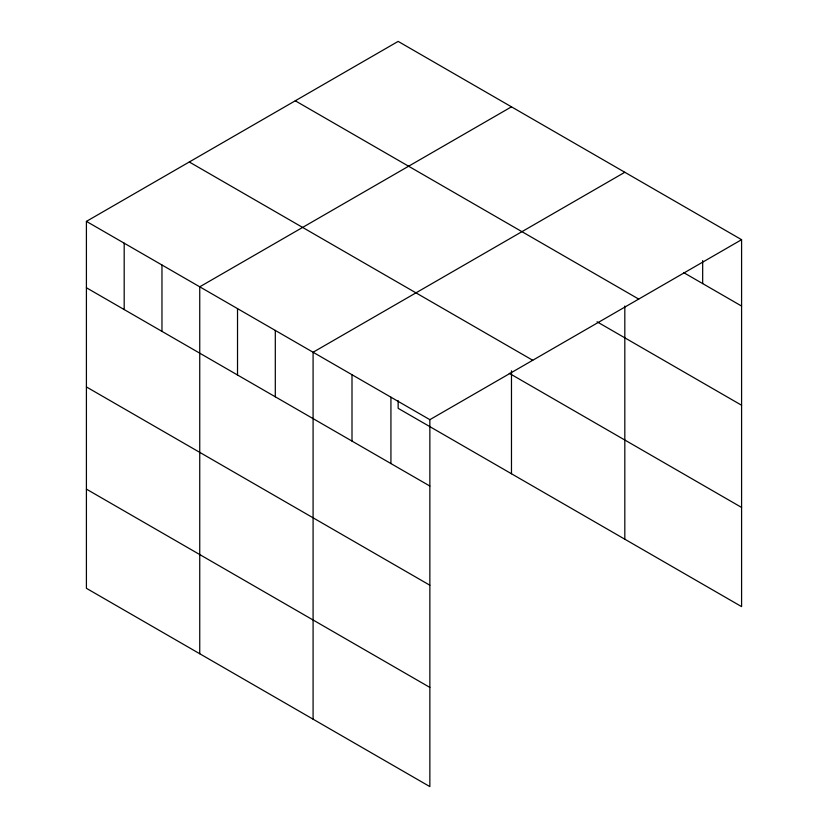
<?xml version="1.0" encoding="UTF-8"?>
<svg xmlns="http://www.w3.org/2000/svg" width="828" height="828" viewBox="0 0 828 828"><rect width="100%" height="100%" fill="white"/><g stroke="black" fill="none" stroke-linecap="round" stroke-linejoin="round"><path stroke-width="1.24" d="M86.412 221.376L429.856 419.672L429.856 786.6L86.412 588.315L86.412 221.376L398.144 41.4L741.588 239.685L741.588 606.624L398.144 408.328L398.144 400.7M511.476 106.833L199.745 286.819L199.745 653.747M624.819 172.276L313.087 352.252L313.087 719.18M429.856 419.672L741.588 239.685M683.762 272.671L741.588 306.06M295.265 100.788L638.719 299.084M597.04 321.792L741.588 405.244M189.281 161.988L532.735 360.273M509.261 373.304L741.588 507.44M86.412 287.751L429.856 486.036M86.412 386.935L429.856 585.22M86.412 489.131L429.856 687.416M702.672 260.613L702.672 283.59M624.819 306.039L624.819 539.204M511.476 370.799L511.476 473.771M390.93 397.192L390.93 463.566M352.003 374.722L352.003 441.096M275.3 330.434L275.3 396.809M237.522 308.627L237.522 375.001M161.967 265.001L161.967 331.376M124.19 243.194L124.19 309.558"/></g></svg>
